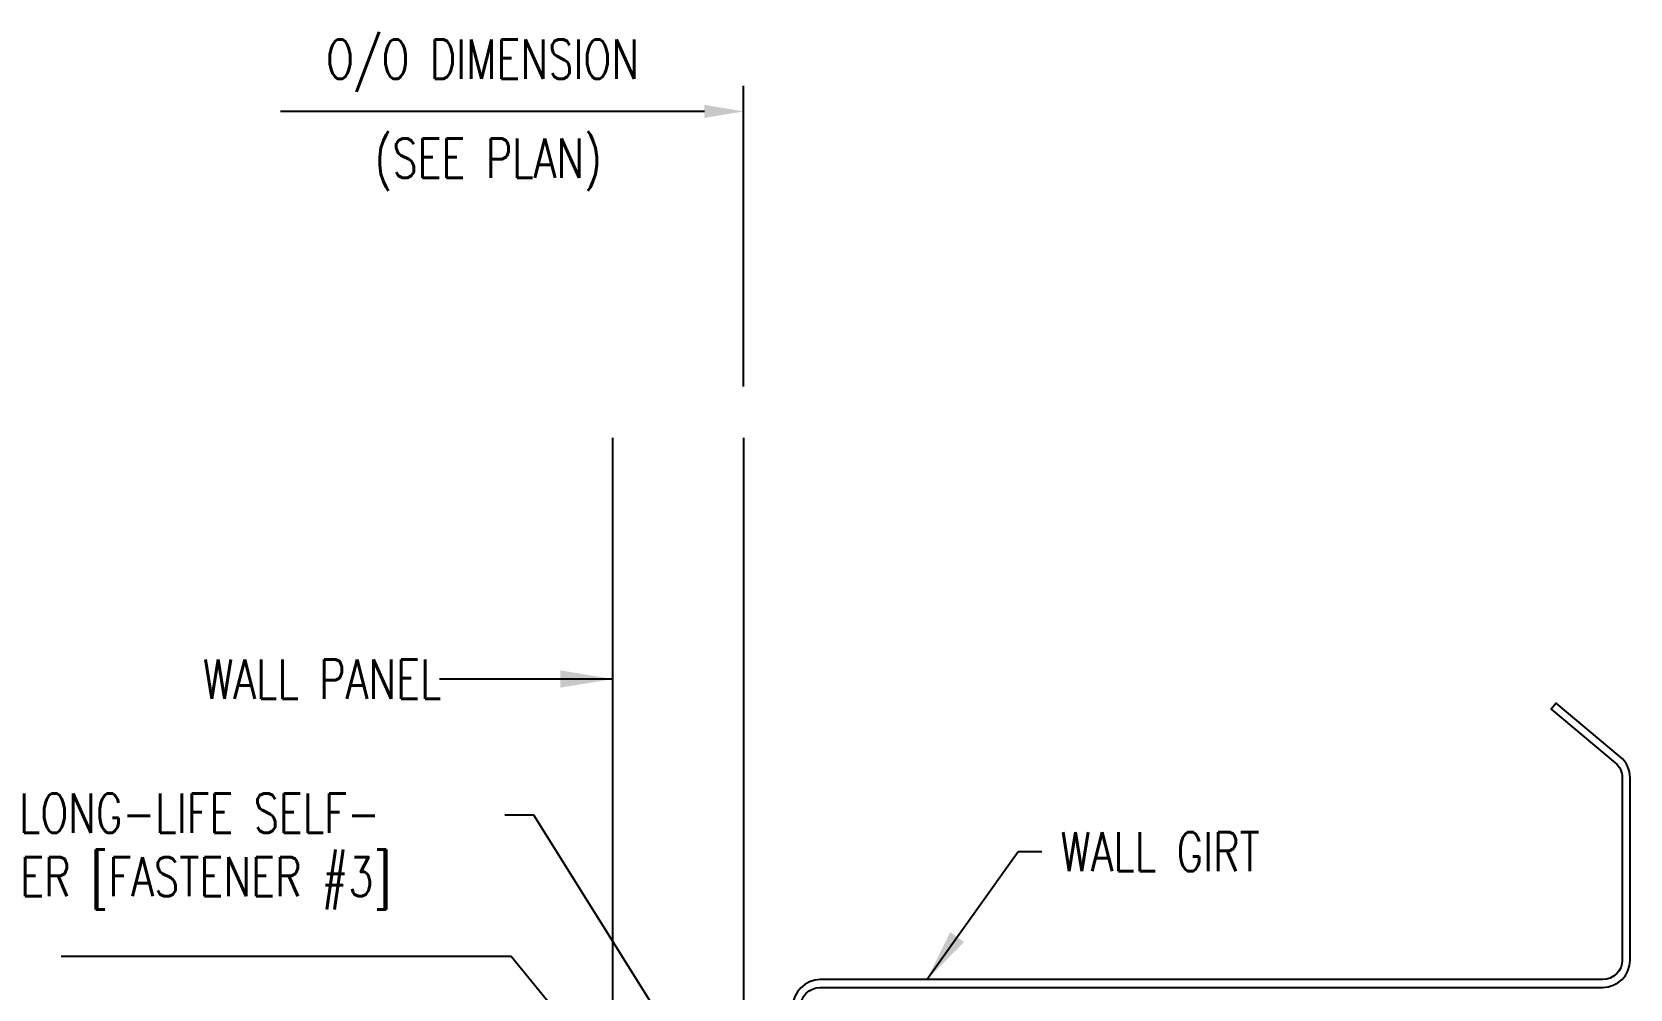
# Model space of a CAD drawing. Header units: inches. Extents: x -3 to 187, y 8 to 95.
# Drawn here: x 11.77 to 27.04, y 28.31 to 37.45 of the extents above; entities that cross this region are included whole.
import ezdxf
from ezdxf.enums import TextEntityAlignment as Align

# ---------------------------------------------------------------- set-up
doc = ezdxf.new("R2010")
doc.units = ezdxf.units.IN
doc.header["$MEASUREMENT"] = 0
for name, color, linetype in [('DIM', 2, 'Continuous'), ('PANEL', 11, 'Continuous'), ('STLA', 10, 'Continuous'), ('TEXT', 2, 'Continuous')]:
    doc.layers.add(name, color=color, linetype=linetype)
doc.styles.add('TEXT', font='SIMPLEX', dxfattribs={"width": 0.75, "height": 6})
doc.styles.add('TEXT1', font='ROMANS.shx', dxfattribs={"width": 0.75, "height": 0.375})
doc.dimstyles.new('DETAIL$7', dxfattribs={"dimscale": 4, "dimtxt": 6, "dimasz": 0.125, "dimexe": 0.0625, "dimexo": 0.125, "dimgap": 0.0625, "dimtad": 1, "dimdec": 5, "dimzin": 3, "dimdsep": 46, "dimlunit": 4, "dimtxsty": 'TEXT', "dimblk": 'ARCHTICK', "dimcen": 0.0625, "dimclrd": 7, "dimclre": 7, "dimclrt": 2, "dimadec": 0, "dimazin": 0, "dimtfac": 0.6666666666666666, "dimtdec": 5, "dimtmove": 0, "dimatfit": 3, "dimfxl": 0, "dimfrac": 2, "dimtolj": 1, "dimtzin": 3, "dimarcsym": 0})

# ---------------------------------------------------------------- blocks, each defined once
blk = doc.blocks.new('FD-F3')
at = {"layer": 'TEXT', "style": 'TEXT1', "width": 0.75}
for s, p in [('12-14 x 1 1/4 LONG-LIFE SELF-', (0.004667300146735442, -0.04080364303275985)), ('DRILLER W/WASHER [FASTENER #3]', (0.004667300146735442, -0.1925893573184742))]:
    blk.add_text(s, height=0.09375, dxfattribs=at).set_placement(p)
blk.add_attdef('(QUANTITY)', (0.004667300146735442, -0.3443750716041885), '', height=0.09375, dxfattribs=at)
blk = doc.blocks.new('_ArchTick')
at = {"color": 0, "linetype": 'ByBlock', "const_width": 0.15}
blk.add_lwpolyline([(-0.5, -0.5), (0.5, 0.5)], dxfattribs=at)

msp = doc.modelspace()

# ---------------------------------------------------------------- linework, layer by layer
at = {"layer": 'DIM', "color": 7}
for p, q in [((18.56897292770867, 34.06474547151076), (18.56897292770867, 36.93768391022978)), ((18.19397292770867, 36.69267093161891), (14.14370613294477, 36.69267093161891))]:
    msp.add_line(p, q, dxfattribs=at)
msp.add_solid([(18.19397292770867, 36.75517093161891), (18.19397292770867, 36.63017093161891), (18.56897292770867, 36.69267093161891)], dxfattribs=at)
at = {"layer": 'PANEL'}
msp.add_line((17.31897292770867, 23.70128840950832), (17.31897292770867, 33.57313079425819), dxfattribs=at)
msp.add_lwpolyline([(18.56897292770867, 33.57313079425819), (18.56897292770867, 23.70128840950832)], dxfattribs=at)
at = {"layer": 'STLA'}
msp.add_lwpolyline([(19.79136059014549, 25.48976422521586), (19.18026079121621, 26.00253784110992, -0.2216946626429413), (19.11328346803245, 26.14617117419473), (19.11328346803244, 28.13670530622648, -0.4142135623730894), (19.30078346803244, 28.32420530622648), (23.03858346803244, 28.32420530622649), (26.77638346803245, 28.32420530622649, 0.4142135623730951), (27.03858346803244, 28.58640530622648), (27.03858346803245, 30.32693943825824, 0.2216946626429392), (26.94492237929226, 30.52779629124404), (26.33382258036298, 31.04056990713811), (26.2858063459194, 30.98334638723712), (26.89690614484867, 30.47057277134306, -0.2216946626429384), (26.96388346803244, 30.32693943825825), (26.96388346803244, 28.58640530622649, -0.414213562373095), (26.77638346803245, 28.39890530622649), (23.03858346803244, 28.39890530622649), (19.30078346803244, 28.39890530622648, 0.4142135623730951), (19.03858346803244, 28.13670530622648), (19.03858346803244, 26.14617117419473, 0.2216946626429393), (19.13224455677263, 25.94531432120893), (19.74334435570191, 25.43254070531487)], format="xyb", close=True, dxfattribs=at)

# ---------------------------------------------------------------- block references
at = {"layer": 'TEXT', "xscale": 4, "yscale": 4, "zscale": 4}
msp.add_blockref('FD-F3', (8.384330310488536, 29.96587247025593), dxfattribs=at)

# ---------------------------------------------------------------- texts
at = {"layer": 'TEXT', "color": 2, "style": 'TEXT1', "width": 0.75}
for s, p in [('O/O DIMENSION', (14.5806569734313, 37.00466241478735)), ('(SEE PLAN)', (15.04403430378089, 36.05825520996405))]:
    msp.add_text(s, height=0.375, dxfattribs=at).set_placement(p)
at = {"layer": 'TEXT', "style": 'TEXT1', "width": 0.75}
msp.add_text('WALL PANEL', height=0.375, dxfattribs=at).set_placement((15.68295030068151, 31.08258233918852), align=Align.RIGHT)
msp.add_text('WALL GIRT', height=0.375, dxfattribs=at).set_placement((21.59671212575752, 29.43404292115917))

# ---------------------------------------------------------------- leaders
for points in [[(17.31897292770867, 31.27067180495387), (15.9889753756772, 31.27067180495387), (15.66470898876793, 31.27067180495387)], [(18.36904978594423, 27.0904024543787), (16.5650863536367, 29.96924154921678), (16.28866392556927, 29.96924154921678)], [(20.31941072118585, 28.39890530622649), (21.19340262759411, 29.62423792279655), (21.41780601222464, 29.62423792279655)], [(17.42645659101866, 27.29859510791875), (16.34706094571868, 28.62157713395223), (12.04952686477182, 28.62157713395223)]]:
    msp.add_leader(points, dimstyle='DETAIL$7')

doc.saveas('drawing.dxf')
